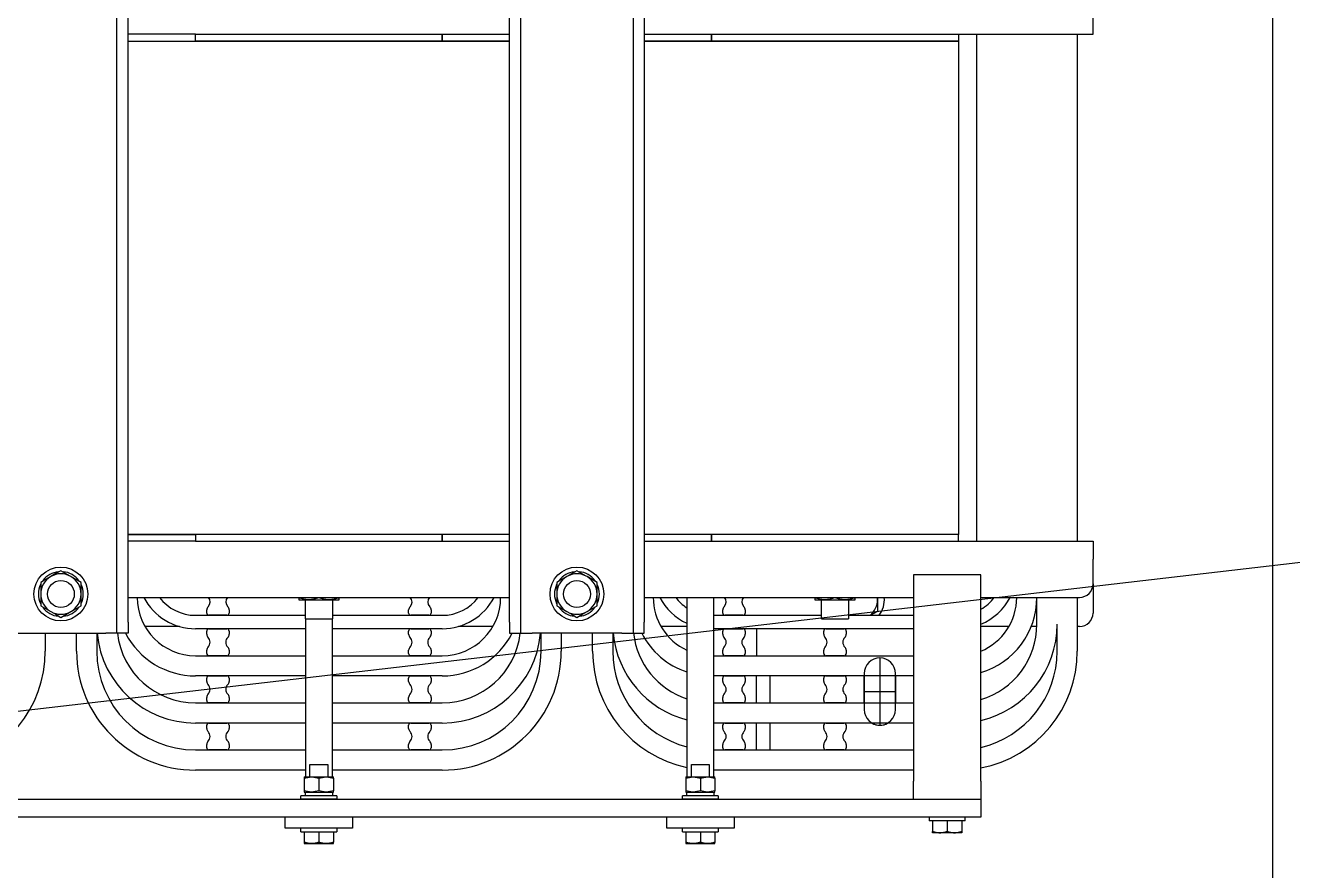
# Model space of a CAD drawing. Extents: x 61367 to 140945, y -1257 to 25588.
# Drawn here: x 79503 to 80068, y 9144 to 9521 of the extents above; entities that cross this region are included whole.
import ezdxf

# ---------------------------------------------------------------- set-up
doc = ezdxf.new("R2010")
doc.units = 0
doc.header["$MEASUREMENT"] = 0
doc.layers.get('0').update_dxf_attribs({"linetype": 'CONTINUOUS'})
doc.styles.add('仿宋', font='SimSun.ttf', dxfattribs={"width": 0.8})
doc.dimstyles.new('12倍', dxfattribs={"dimscale": 21, "dimtxt": 3.5, "dimasz": 2.5, "dimexe": 1.5, "dimexo": 0, "dimgap": 1, "dimtad": 1, "dimtoh": 1, "dimdsep": 46, "dimtxsty": '仿宋', "dimcen": 2.5, "dimdle": 5, "dimclrd": 4, "dimclre": 4, "dimclrt": 3, "dimadec": 0, "dimazin": 0, "dimtfac": 1, "dimtmove": 0, "dimatfit": 3, "dimfxl": 1, "dimtolj": 1, "dimarcsym": 0})

# ---------------------------------------------------------------- blocks, each defined once
blk = doc.blocks.new('fdsgfd')
at = {"color": 42}
for p, q in [((2475.46, 881.83), (2475.46, 1179.83)), ((2480.46, 881.83), (2480.46, 1179.83)), ((2650.46, 881.83), (2650.46, 1179.83)), ((2655.46, 881.83), (2655.46, 1179.83)), ((2705.46, 1179.83), (2705.46, 881.83)), ((2710.46, 1179.83), (2710.46, 881.83)), ((2910.46, 1143.83), (2910.46, 1151.83)), ((2510.46, 1143.83), (2480.46, 1143.83)), ((2510.46, 1140.83), (2510.46, 1143.83)), ((2510.46, 1143.83), (2620.46, 1143.83)), ((2510.46, 1140.83), (2510.46, 1143.83)), ((2620.46, 1143.83), (2650.46, 1143.83)), ((2620.46, 1140.83), (2620.46, 1143.83)), ((2620.46, 1143.83), (2620.46, 1140.83)), ((2710.46, 1143.83), (2740.46, 1143.83)), ((2740.46, 1143.83), (2740.46, 1140.83)), ((2740.46, 1143.83), (2850.46, 1143.83)), ((2740.46, 1140.83), (2740.46, 1143.83)), ((2850.46, 1143.83), (2910.46, 1143.83)), ((2850.46, 1143.83), (2850.46, 1140.83)), ((2858.46, 1143.83), (2858.46, 917.83)), ((2903.46, 1143.83), (2903.46, 917.83)), ((2480.46, 1140.83), (2510.46, 1140.83)), ((2480.46, 1140.83), (2510.46, 1140.83)), ((2620.46, 1140.83), (2510.46, 1140.83)), ((2510.46, 1140.83), (2620.46, 1140.83)), ((2650.46, 1140.83), (2620.46, 1140.83)), ((2620.46, 1140.83), (2650.46, 1140.83)), ((2740.46, 1140.83), (2710.46, 1140.83)), ((2710.46, 1140.83), (2740.46, 1140.83)), ((2850.46, 1140.83), (2740.46, 1140.83)), ((2740.46, 1140.83), (2850.46, 1140.83)), ((2850.46, 1140.83), (2850.46, 920.83)), ((2480.46, 920.83), (2510.46, 920.83)), ((2510.46, 920.83), (2480.46, 920.83)), ((2510.46, 920.83), (2510.46, 917.83)), ((2510.46, 920.83), (2510.46, 917.83)), ((2620.46, 920.83), (2510.46, 920.83)), ((2620.46, 920.83), (2510.46, 920.83)), ((2650.46, 920.83), (2620.46, 920.83)), ((2620.46, 920.83), (2620.46, 917.83)), ((2620.46, 917.83), (2620.46, 920.83)), ((2650.46, 920.83), (2620.46, 920.83)), ((2740.46, 920.83), (2710.46, 920.83)), ((2740.46, 920.83), (2710.46, 920.83)), ((2740.46, 917.83), (2740.46, 920.83)), ((2850.46, 920.83), (2740.46, 920.83)), ((2740.46, 920.83), (2740.46, 917.83)), ((2850.46, 920.83), (2740.46, 920.83)), ((2850.46, 917.83), (2850.46, 920.83)), ((2510.46, 917.83), (2480.46, 917.83)), ((2510.46, 917.83), (2620.46, 917.83)), ((2620.46, 917.83), (2650.46, 917.83)), ((2710.46, 917.83), (2740.46, 917.83)), ((2740.46, 917.83), (2850.46, 917.83)), ((2850.46, 917.83), (2910.46, 917.83)), ((2910.46, 917.83), (2910.46, 909.83)), ((2910.46, 898.83), (2910.46, 909.83)), ((2860.46, 902.83), (2830.46, 902.83)), ((2830.46, 902.83), (2830.46, 810.83)), ((2860.46, 810.83), (2860.46, 902.83)), ((2910.46, 898.83), (2910.46, 885.83)), ((2480.46, 892.83), (2650.46, 892.83)), ((2556.46, 892.58), (2556.46, 892.83)), ((2565.46, 892.58), (2565.46, 892.83)), ((2574.46, 892.58), (2574.46, 892.83)), ((2710.46, 892.83), (2830.46, 892.83)), ((2729.46, 892.83), (2729.46, 812.83)), ((2741.46, 812.83), (2741.46, 892.83)), ((2786.46, 892.58), (2786.46, 892.83)), ((2795.46, 892.58), (2795.46, 892.83)), ((2804.46, 892.58), (2804.46, 892.83)), ((2860.46, 892.83), (2904.46, 892.83)), ((2885.46, 880.83), (2885.46, 892.83)), ((2903.46, 892.83), (2903.46, 868.83)), ((2515.46, 885.83), (2515.46, 887.25)), ((2525.46, 887.25), (2525.46, 885.83)), ((2556.46, 891.78), (2560.96, 891.78)), ((2559.46, 883.29), (2559.46, 891.78)), ((2560.96, 891.78), (2569.96, 891.78)), ((2569.96, 891.78), (2574.46, 891.78)), ((2571.46, 891.78), (2571.46, 883.29)), ((2605.46, 885.83), (2605.46, 887.25)), ((2615.46, 887.25), (2615.46, 885.83)), ((2745.46, 885.83), (2745.46, 887.25)), ((2755.46, 887.25), (2755.46, 885.83)), ((2786.46, 891.78), (2790.96, 891.78)), ((2789.46, 883.29), (2789.46, 891.78)), ((2790.96, 891.78), (2799.96, 891.78)), ((2799.96, 891.78), (2804.46, 891.78)), ((2801.46, 891.78), (2801.46, 883.29)), ((2475.46, 876.83), (2475.46, 881.83)), ((2480.46, 881.83), (2480.46, 876.83)), ((2510.46, 884.83), (2524.46, 884.83)), ((2524.46, 884.83), (2516.46, 884.83)), ((2524.46, 884.83), (2559.46, 884.83)), ((2559.46, 883.29), (2559.46, 812.83)), ((2559.46, 883.29), (2571.46, 883.29)), ((2571.46, 884.83), (2614.46, 884.83)), ((2571.46, 812.83), (2571.46, 883.29)), ((2614.46, 884.83), (2606.46, 884.83)), ((2614.46, 884.83), (2620.46, 884.83)), ((2650.46, 881.83), (2650.46, 876.83)), ((2655.46, 876.83), (2655.46, 881.83)), ((2705.46, 881.83), (2705.46, 876.83)), ((2710.46, 876.83), (2710.46, 881.83)), ((2741.46, 884.83), (2754.46, 884.83)), ((2754.46, 884.83), (2746.46, 884.83)), ((2754.46, 884.83), (2789.46, 884.83)), ((2789.46, 883.29), (2801.46, 883.29)), ((2801.46, 884.83), (2830.46, 884.83)), ((2430.46, 876.83), (2470.46, 876.83)), ((2443.46, 876.83), (2443.46, 868.83)), ((2457.46, 868.83), (2457.46, 876.83)), ((2466.46, 876.83), (2466.46, 868.83)), ((2475.46, 876.83), (2470.46, 876.83)), ((2480.46, 876.83), (2475.46, 876.83)), ((2503.32, 879.83), (2487.95, 879.83)), ((2524.46, 878.83), (2510.46, 878.83)), ((2515.46, 876.4), (2515.46, 877.83)), ((2516.46, 878.83), (2524.46, 878.83)), ((2559.46, 878.83), (2524.46, 878.83)), ((2525.46, 877.83), (2525.46, 876.4)), ((2614.46, 878.83), (2571.46, 878.83)), ((2605.46, 876.4), (2605.46, 877.83)), ((2606.46, 878.83), (2614.46, 878.83)), ((2620.46, 878.83), (2614.46, 878.83)), ((2615.46, 877.83), (2615.46, 876.4)), ((2642.98, 879.83), (2627.61, 879.83)), ((2650.46, 876.83), (2655.46, 876.83)), ((2655.46, 876.83), (2660.46, 876.83)), ((2700.46, 876.83), (2660.46, 876.83)), ((2664.46, 868.83), (2664.46, 876.83)), ((2673.46, 876.83), (2673.46, 868.83)), ((2687.46, 868.83), (2687.46, 876.83)), ((2696.46, 876.83), (2696.46, 868.83)), ((2700.46, 876.83), (2705.46, 876.83)), ((2705.46, 876.83), (2710.46, 876.83)), ((2729.46, 879.83), (2717.95, 879.83)), ((2754.46, 878.83), (2741.46, 878.83)), ((2745.46, 876.4), (2745.46, 877.83)), ((2746.46, 878.83), (2754.46, 878.83)), ((2799.46, 878.83), (2754.46, 878.83)), ((2755.46, 877.83), (2755.46, 876.4)), ((2760.46, 878.83), (2760.46, 866.83)), ((2790.46, 876.4), (2790.46, 877.83)), ((2791.46, 878.83), (2799.46, 878.83)), ((2830.46, 878.83), (2799.46, 878.83)), ((2800.46, 877.83), (2800.46, 876.4)), ((2872.98, 879.83), (2860.46, 879.83)), ((2885.45, 879.83), (2882.96, 879.83)), ((2894.46, 879.83), (2894.45, 879.83)), ((2894.46, 868.83), (2894.46, 880.83)), ((2904.46, 879.83), (2903.46, 879.83)), ((2510.46, 866.83), (2524.46, 866.83)), ((2515.46, 867.83), (2515.46, 869.25)), ((2524.46, 866.83), (2516.46, 866.83)), ((2524.46, 866.83), (2559.46, 866.83)), ((2525.46, 869.25), (2525.46, 867.83)), ((2571.46, 866.83), (2614.46, 866.83)), ((2605.46, 867.83), (2605.46, 869.25)), ((2614.46, 866.83), (2606.46, 866.83)), ((2614.46, 866.83), (2620.46, 866.83)), ((2615.46, 869.25), (2615.46, 867.83)), ((2741.46, 866.83), (2754.46, 866.83)), ((2745.46, 867.83), (2745.46, 869.25)), ((2754.46, 866.83), (2746.46, 866.83)), ((2754.46, 866.83), (2799.46, 866.83)), ((2755.46, 869.25), (2755.46, 867.83)), ((2790.46, 867.83), (2790.46, 869.25)), ((2799.46, 866.83), (2791.46, 866.83)), ((2799.46, 866.83), (2830.46, 866.83)), ((2800.46, 869.25), (2800.46, 867.83)), ((2815.46, 865.83), (2815.46, 835.83)), ((2524.46, 857.83), (2510.46, 857.83)), ((2515.46, 855.4), (2515.46, 856.83)), ((2516.46, 857.83), (2524.46, 857.83)), ((2559.46, 857.83), (2524.46, 857.83)), ((2525.46, 856.83), (2525.46, 855.4)), ((2614.46, 857.83), (2571.46, 857.83)), ((2605.46, 855.4), (2605.46, 856.83)), ((2606.46, 857.83), (2614.46, 857.83)), ((2620.46, 857.83), (2614.46, 857.83)), ((2615.46, 856.83), (2615.46, 855.4)), ((2754.46, 857.83), (2741.46, 857.83)), ((2745.46, 855.4), (2745.46, 856.83)), ((2746.46, 857.83), (2754.46, 857.83)), ((2799.46, 857.83), (2754.46, 857.83)), ((2755.46, 856.83), (2755.46, 855.4)), ((2760.46, 845.83), (2760.46, 857.83)), ((2766.46, 857.83), (2766.46, 845.83)), ((2790.46, 855.4), (2790.46, 856.83)), ((2791.46, 857.83), (2799.46, 857.83)), ((2830.46, 857.83), (2799.46, 857.83)), ((2800.46, 856.83), (2800.46, 855.4)), ((2808.46, 845.83), (2808.46, 857.83)), ((2822.46, 857.83), (2822.46, 845.83)), ((2515.46, 846.83), (2515.46, 848.25)), ((2525.46, 848.25), (2525.46, 846.83)), ((2605.46, 846.83), (2605.46, 848.25)), ((2615.46, 848.25), (2615.46, 846.83)), ((2745.46, 846.83), (2745.46, 848.25)), ((2755.46, 848.25), (2755.46, 846.83)), ((2790.46, 846.83), (2790.46, 848.25)), ((2800.46, 848.25), (2800.46, 846.83)), ((2808.46, 850.83), (2822.46, 850.83)), ((2510.46, 845.83), (2524.46, 845.83)), ((2524.46, 845.83), (2516.46, 845.83)), ((2524.46, 845.83), (2559.46, 845.83)), ((2571.46, 845.83), (2614.46, 845.83)), ((2614.46, 845.83), (2606.46, 845.83)), ((2614.46, 845.83), (2620.46, 845.83)), ((2741.46, 845.83), (2754.46, 845.83)), ((2754.46, 845.83), (2746.46, 845.83)), ((2754.46, 845.83), (2799.46, 845.83)), ((2799.46, 845.83), (2791.46, 845.83)), ((2799.46, 845.83), (2830.46, 845.83)), ((2524.46, 836.83), (2510.46, 836.83)), ((2516.46, 836.83), (2524.46, 836.83)), ((2559.46, 836.83), (2524.46, 836.83)), ((2614.46, 836.83), (2571.46, 836.83)), ((2606.46, 836.83), (2614.46, 836.83)), ((2620.46, 836.83), (2614.46, 836.83)), ((2754.46, 836.83), (2741.46, 836.83)), ((2746.46, 836.83), (2754.46, 836.83)), ((2799.46, 836.83), (2754.46, 836.83)), ((2760.46, 824.83), (2760.46, 836.83)), ((2766.46, 836.83), (2766.46, 824.83)), ((2791.46, 836.83), (2799.46, 836.83)), ((2830.46, 836.83), (2799.46, 836.83)), ((2515.46, 834.4), (2515.46, 835.83)), ((2525.46, 835.83), (2525.46, 834.4)), ((2605.46, 834.4), (2605.46, 835.83)), ((2615.46, 835.83), (2615.46, 834.4)), ((2745.46, 834.4), (2745.46, 835.83)), ((2755.46, 835.83), (2755.46, 834.4)), ((2790.46, 834.4), (2790.46, 835.83)), ((2800.46, 835.83), (2800.46, 834.4)), ((2510.46, 824.83), (2524.46, 824.83)), ((2515.46, 825.83), (2515.46, 827.25)), ((2524.46, 824.83), (2516.46, 824.83)), ((2524.46, 824.83), (2559.46, 824.83)), ((2525.46, 827.25), (2525.46, 825.83)), ((2571.46, 824.83), (2614.46, 824.83)), ((2605.46, 825.83), (2605.46, 827.25)), ((2614.46, 824.83), (2606.46, 824.83)), ((2614.46, 824.83), (2620.46, 824.83)), ((2615.46, 827.25), (2615.46, 825.83)), ((2741.46, 824.83), (2754.46, 824.83)), ((2745.46, 825.83), (2745.46, 827.25)), ((2754.46, 824.83), (2746.46, 824.83)), ((2754.46, 824.83), (2799.46, 824.83)), ((2755.46, 827.25), (2755.46, 825.83)), ((2790.46, 825.83), (2790.46, 827.25)), ((2799.46, 824.83), (2791.46, 824.83)), ((2799.46, 824.83), (2830.46, 824.83)), ((2800.46, 827.25), (2800.46, 825.83)), ((2559.46, 815.83), (2510.46, 815.83)), ((2561.47, 812.83), (2561.47, 818.36)), ((2561.47, 818.36), (2569.46, 818.36)), ((2569.46, 818.36), (2569.46, 812.83)), ((2620.46, 815.83), (2571.46, 815.83)), ((2731.47, 812.83), (2731.47, 818.36)), ((2731.47, 818.36), (2739.46, 818.36)), ((2739.46, 818.36), (2739.46, 812.83)), ((2830.46, 815.83), (2741.46, 815.83)), ((2558.96, 812.83), (2562.21, 812.83)), ((2558.96, 812.25), (2558.96, 806.61)), ((2562.21, 812.83), (2568.71, 812.83)), ((2565.46, 812.25), (2565.46, 806.61)), ((2568.71, 812.83), (2571.96, 812.83)), ((2571.96, 812.25), (2571.96, 806.61)), ((2728.96, 812.83), (2732.21, 812.83)), ((2728.96, 812.25), (2728.96, 806.61)), ((2732.21, 812.83), (2738.71, 812.83)), ((2735.46, 812.25), (2735.46, 806.61)), ((2738.71, 812.83), (2741.96, 812.83)), ((2741.96, 812.25), (2741.96, 806.61)), ((2830.46, 802.83), (2830.46, 810.83)), ((2860.46, 810.83), (2860.46, 802.83)), ((2270.46, 802.83), (2860.46, 802.83)), ((2557.46, 802.83), (2557.46, 804.43)), ((2573.46, 804.43), (2557.46, 804.43)), ((2573.46, 802.83), (2557.46, 802.83)), ((2558.96, 806.03), (2562.21, 806.03)), ((2559.46, 804.43), (2559.46, 806.03)), ((2559.46, 802.83), (2559.46, 802.83)), ((2561.46, 802.83), (2561.46, 802.83)), ((2562.21, 806.03), (2568.71, 806.03)), ((2568.71, 806.03), (2571.96, 806.03)), ((2569.46, 802.83), (2569.46, 802.83)), ((2571.46, 806.03), (2571.46, 804.43)), ((2571.46, 802.83), (2571.46, 802.83)), ((2573.46, 804.43), (2573.46, 802.83)), ((2727.46, 802.83), (2727.46, 804.43)), ((2743.46, 804.43), (2727.46, 804.43)), ((2743.46, 802.83), (2727.46, 802.83)), ((2728.96, 806.03), (2732.21, 806.03)), ((2729.46, 804.43), (2729.46, 806.03)), ((2729.46, 802.83), (2729.46, 802.83)), ((2731.46, 802.83), (2731.46, 802.83)), ((2732.21, 806.03), (2738.71, 806.03)), ((2738.71, 806.03), (2741.96, 806.03)), ((2739.46, 802.83), (2739.46, 802.83)), ((2741.46, 806.03), (2741.46, 804.43)), ((2741.46, 802.83), (2741.46, 802.83)), ((2743.46, 804.43), (2743.46, 802.83)), ((2860.46, 802.83), (2860.46, 794.83)), ((2550.46, 794.83), (2410.46, 794.83)), ((2550.46, 794.96), (2580.46, 794.96)), ((2550.46, 789.96), (2550.46, 794.96)), ((2580.46, 794.96), (2580.46, 789.96)), ((2720.46, 794.83), (2580.46, 794.83)), ((2720.46, 794.96), (2750.46, 794.96)), ((2720.46, 789.96), (2720.46, 794.96)), ((2750.46, 794.96), (2750.46, 789.96)), ((2860.46, 794.83), (2750.46, 794.83)), ((2837.46, 794.83), (2837.46, 793.23)), ((2853.46, 793.23), (2837.46, 793.23)), ((2838.96, 793.23), (2838.96, 788.51)), ((2845.46, 793.23), (2845.46, 788.51)), ((2851.96, 793.23), (2851.96, 788.51)), ((2853.46, 793.23), (2853.46, 794.83)), ((2580.46, 789.96), (2550.46, 789.96)), ((2557.46, 788.36), (2557.46, 789.96)), ((2557.46, 788.36), (2573.46, 788.36)), ((2558.96, 788.36), (2558.96, 783.64)), ((2565.46, 788.36), (2565.46, 783.64)), ((2571.96, 788.36), (2571.96, 783.64)), ((2573.46, 789.96), (2573.46, 788.36)), ((2750.46, 789.96), (2720.46, 789.96)), ((2727.46, 788.36), (2727.46, 789.96)), ((2727.46, 788.36), (2743.46, 788.36)), ((2728.96, 788.36), (2728.96, 783.64)), ((2735.46, 788.36), (2735.46, 783.64)), ((2741.96, 788.36), (2741.96, 783.64)), ((2743.46, 789.96), (2743.46, 788.36)), ((2842.21, 787.93), (2838.96, 787.93)), ((2848.71, 787.93), (2842.21, 787.93)), ((2851.96, 787.93), (2848.71, 787.93)), ((2558.96, 783.06), (2562.21, 783.06)), ((2562.21, 783.06), (2568.71, 783.06)), ((2568.71, 783.06), (2571.96, 783.06)), ((2728.96, 783.06), (2732.21, 783.06)), ((2732.21, 783.06), (2738.71, 783.06)), ((2738.71, 783.06), (2741.96, 783.06))]:
    blk.add_line(p, q, dxfattribs=at)
for points in [[(2450.46, 904.72), (2448.26, 903.44), (2445.96, 902.12)], [(2454.96, 902.12), (2454.64, 902.3), (2452.55, 903.51), (2450.46, 904.72)], [(2680.46, 904.72), (2678.26, 903.44), (2675.96, 902.12)], [(2684.96, 902.12), (2684.64, 902.3), (2682.55, 903.51), (2680.46, 904.72)], [(2445.96, 902.12), (2445.64, 901.93), (2443.55, 900.73), (2441.46, 899.52)], [(2441.46, 899.52), (2441.46, 896.98), (2441.46, 894.33)], [(2459.46, 899.52), (2457.26, 900.79), (2454.96, 902.12)], [(2459.46, 894.33), (2459.46, 894.42), (2459.46, 896.97), (2459.46, 899.52)], [(2675.96, 902.12), (2675.64, 901.93), (2673.55, 900.73), (2671.46, 899.52)], [(2671.46, 899.52), (2671.46, 896.98), (2671.46, 894.33)], [(2689.46, 899.52), (2687.26, 900.79), (2684.96, 902.12)], [(2689.46, 894.33), (2689.46, 894.42), (2689.46, 896.97), (2689.46, 899.52)], [(2441.46, 894.33), (2441.46, 894.23), (2441.46, 891.68), (2441.46, 889.13)], [(2459.46, 889.13), (2459.46, 891.67), (2459.46, 894.33)], [(2560.96, 891.78), (2560.64, 891.78), (2558.55, 892.02), (2556.46, 892.58)], [(2556.46, 892.58), (2556.46, 892), (2556.46, 891.78)], [(2565.46, 892.58), (2563.26, 892), (2560.96, 891.78)], [(2569.96, 891.78), (2569.64, 891.78), (2567.55, 892.02), (2565.46, 892.58)], [(2574.46, 892.58), (2572.26, 892), (2569.96, 891.78)], [(2574.46, 891.78), (2574.46, 891.78), (2574.46, 892), (2574.46, 892.58)], [(2671.46, 894.33), (2671.46, 894.23), (2671.46, 891.68), (2671.46, 889.13)], [(2689.46, 889.13), (2689.46, 891.67), (2689.46, 894.33)], [(2790.96, 891.78), (2790.64, 891.78), (2788.55, 892.02), (2786.46, 892.58)], [(2786.46, 892.58), (2786.46, 892), (2786.46, 891.78)], [(2795.46, 892.58), (2793.26, 892), (2790.96, 891.78)], [(2799.96, 891.78), (2799.64, 891.78), (2797.55, 892.02), (2795.46, 892.58)], [(2804.46, 892.58), (2802.26, 892), (2799.96, 891.78)], [(2804.46, 891.78), (2804.46, 891.78), (2804.46, 892), (2804.46, 892.58)], [(2441.46, 889.13), (2443.67, 887.86), (2445.96, 886.53)], [(2454.96, 886.53), (2455.28, 886.72), (2457.38, 887.92), (2459.46, 889.13)], [(2671.46, 889.13), (2673.67, 887.86), (2675.96, 886.53)], [(2684.96, 886.53), (2685.28, 886.72), (2687.38, 887.92), (2689.46, 889.13)], [(2445.96, 886.53), (2446.28, 886.35), (2448.38, 885.14), (2450.46, 883.93)], [(2450.46, 883.93), (2452.67, 885.21), (2454.96, 886.53)], [(2675.96, 886.53), (2676.28, 886.35), (2678.38, 885.14), (2680.46, 883.93)], [(2680.46, 883.93), (2682.67, 885.21), (2684.96, 886.53)], [(2558.96, 812.25), (2562.21, 812.83)], [(2558.96, 812.83), (2558.96, 812.83), (2558.96, 812.25)], [(2562.21, 812.83), (2562.44, 812.83), (2565.46, 812.25)], [(2565.46, 812.25), (2568.71, 812.83)], [(2568.71, 812.83), (2568.94, 812.83), (2571.96, 812.25)], [(2571.96, 812.25), (2571.96, 812.83)], [(2728.96, 812.25), (2732.21, 812.83)], [(2728.96, 812.83), (2728.96, 812.83), (2728.96, 812.25)], [(2732.21, 812.83), (2732.44, 812.83), (2735.46, 812.25)], [(2735.46, 812.25), (2738.71, 812.83)], [(2738.71, 812.83), (2738.94, 812.83), (2741.96, 812.25)], [(2741.96, 812.25), (2741.96, 812.83)], [(2562.21, 806.03), (2561.98, 806.04), (2558.96, 806.61)], [(2558.96, 806.61), (2558.96, 806.03)], [(2565.46, 806.61), (2562.21, 806.03)], [(2568.71, 806.03), (2568.48, 806.04), (2565.46, 806.61)], [(2571.96, 806.61), (2568.71, 806.03)], [(2571.96, 806.03), (2571.96, 806.03), (2571.96, 806.61)], [(2732.21, 806.03), (2731.98, 806.04), (2728.96, 806.61)], [(2728.96, 806.61), (2728.96, 806.03)], [(2735.46, 806.61), (2732.21, 806.03)], [(2738.71, 806.03), (2738.48, 806.04), (2735.46, 806.61)], [(2741.96, 806.61), (2738.71, 806.03)], [(2741.96, 806.03), (2741.96, 806.03), (2741.96, 806.61)]]:
    blk.add_lwpolyline(points, dxfattribs=at)
blk.add_lwpolyline([(2822.46, 842.83), (2822.46, 858.83, 1), (2808.46, 858.83), (2808.46, 842.83, 1)], format="xyb", close=True, dxfattribs=at)
for centre, radius in [((2450.46, 894.33), 12), ((2680.46, 894.33), 12), ((2450.46, 894.33), 6), ((2680.46, 894.33), 6)]:
    blk.add_circle(centre, radius, dxfattribs=at)
for centre, radius, start, end in [((2450.46, 894.33), 10, 96.3102, 143.5086), ((2450.46, 894.33), 10, 36.2833, 84.1643), ((2680.46, 894.33), 10, 96.3102, 143.5086), ((2680.46, 894.33), 10, 36.2833, 84.1643), ((2450.46, 894.33), 10, 154.8524, 204.8465), ((2450.46, 894.33), 9, 120, 180), ((2450.46, 894.33), 9, 60, 120), ((2450.46, 894.33), 9, 0, 60), ((2450.46, 894.33), 10, 0, 24.7026), ((2680.46, 894.33), 10, 154.8524, 204.8465), ((2680.46, 894.33), 9, 120, 180), ((2680.46, 894.33), 9, 60, 120), ((2680.46, 894.33), 9, 0, 60), ((2680.46, 894.33), 10, 0, 24.7026), ((2904.46, 898.83), 6, 270, 0), ((2450.46, 894.33), 9, 180, 240), ((2450.46, 894.33), 9, 300, 0), ((2450.46, 894.33), 10, 335.005, 0), ((2510.46, 892.83), 26, 180, 270), ((2510.46, 904.83), 26, 207.4864, 270), ((2510.46, 904.83), 20, 216.8699, 270), ((2513.96, 890.83), 3, 314.4271, 41.8108), ((2526.96, 890.83), 3, 138.1899, 225.573), ((2603.96, 890.83), 3, 314.4271, 41.8108), ((2616.96, 890.83), 3, 138.1899, 225.573), ((2620.46, 892.83), 26, 270, 0), ((2620.46, 904.83), 26, 270, 332.5136), ((2620.46, 904.83), 20, 270, 323.1301), ((2680.46, 894.33), 9, 180, 240), ((2680.46, 894.33), 9, 300, 0), ((2680.46, 894.33), 10, 335.005, 0), ((2740.46, 892.83), 26, 180, 244.971), ((2740.46, 904.83), 26, 207.4864, 244.971), ((2740.46, 904.83), 20, 216.8699, 236.633), ((2743.96, 890.83), 3, 314.4271, 41.8108), ((2756.96, 890.83), 3, 138.1899, 225.573), ((2805.46, 891.83), 9, 0, 6.3794), ((2805.46, 891.83), 12, 324.3147, 4.7802), ((2850.46, 904.83), 26, 292.6199, 332.5136), ((2850.46, 892.83), 26, 292.6199, 0), ((2850.46, 904.83), 20, 300, 323.1301), ((2850.46, 892.83), 35, 286.6015, 0), ((2450.46, 894.33), 10, 216.3628, 263.975), ((2450.46, 894.33), 10, 276.1821, 323.5676), ((2517.46, 887.25), 2, 134.4258, 180.0005), ((2523.46, 887.25), 2, 0, 45.5729), ((2607.46, 887.25), 2, 134.4258, 180.0005), ((2613.46, 887.25), 2, 0, 45.5729), ((2680.46, 894.33), 10, 216.3628, 263.975), ((2680.46, 894.33), 10, 276.1821, 323.5676), ((2747.46, 887.25), 2, 134.4258, 180.0005), ((2753.46, 887.25), 2, 0, 45.5729), ((2805.46, 891.83), 9, 308.9424, 0), ((2450.46, 894.33), 9, 240, 300), ((2516.46, 885.83), 1, 180, 269.591), ((2524.46, 885.83), 1, 270, 0), ((2606.46, 885.83), 1, 180, 269.591), ((2614.46, 885.83), 1, 270, 0), ((2680.46, 894.33), 9, 240, 300), ((2746.46, 885.83), 1, 180, 269.591), ((2754.46, 885.83), 1, 270, 0), ((2904.46, 885.83), 6, 270, 0), ((2510.46, 880.83), 44, 185.2159, 270), ((2510.46, 880.83), 35, 186.5624, 270), ((2510.46, 892.83), 35, 207.2029, 270), ((2516.46, 877.83), 1, 90.0025, 179.999), ((2517.46, 876.4), 2, 179.9995, 225.5742), ((2524.46, 877.83), 1, 0, 90), ((2523.46, 876.4), 2, 314.4283, 359.9995), ((2606.46, 877.83), 1, 90.0025, 179.999), ((2607.46, 876.4), 2, 179.9995, 225.5742), ((2614.46, 877.83), 1, 0, 90), ((2613.46, 876.4), 2, 314.4283, 359.9995), ((2620.46, 880.83), 35, 270, 353.4376), ((2620.46, 880.83), 44, 270, 354.7841), ((2620.46, 892.83), 35, 270, 332.7971), ((2740.46, 880.83), 44, 185.2159, 255.5225), ((2740.46, 880.83), 35, 186.5624, 251.6823), ((2740.46, 892.83), 35, 207.2029, 251.6823), ((2746.46, 877.83), 1, 90.0025, 179.999), ((2747.46, 876.4), 2, 179.9995, 225.5742), ((2754.46, 877.83), 1, 0, 90), ((2753.46, 876.4), 2, 314.4283, 359.9995), ((2791.46, 877.83), 1, 90.0025, 179.999), ((2792.46, 876.4), 2, 179.9995, 225.5742), ((2799.46, 877.83), 1, 0, 90), ((2798.46, 876.4), 2, 314.4283, 359.9995), ((2850.46, 880.83), 44, 283.1366, 0), ((2850.46, 880.83), 35, 286.6015, 0), ((2517.46, 869.25), 2, 134.4258, 180.0005), ((2513.96, 872.83), 3, 314.4271, 45.5729), ((2526.96, 872.83), 3, 134.4268, 225.573), ((2523.46, 869.25), 2, 0, 45.5729), ((2607.46, 869.25), 2, 134.4258, 180.0005), ((2603.96, 872.83), 3, 314.4271, 45.5729), ((2616.96, 872.83), 3, 134.4268, 225.573), ((2613.46, 869.25), 2, 0, 45.5729), ((2747.46, 869.25), 2, 134.4258, 180.0005), ((2743.96, 872.83), 3, 314.4271, 45.5729), ((2756.96, 872.83), 3, 134.4268, 225.573), ((2753.46, 869.25), 2, 0, 45.5729), ((2792.46, 869.25), 2, 134.4258, 180.0005), ((2788.96, 872.83), 3, 314.4271, 45.5729), ((2801.96, 872.83), 3, 134.4268, 225.573), ((2798.46, 869.25), 2, 0, 45.5729), ((2390.46, 868.83), 53, 281.9786, 0), ((2510.46, 868.83), 53, 180, 270), ((2510.46, 868.83), 44, 180, 270), ((2516.46, 867.83), 1, 180, 269.591), ((2524.46, 867.83), 1, 270, 0), ((2606.46, 867.83), 1, 180, 269.591), ((2614.46, 867.83), 1, 270, 0), ((2620.46, 868.83), 53, 270, 0), ((2620.46, 868.83), 44, 270, 0), ((2740.46, 868.83), 53, 180, 258.0214), ((2740.46, 868.83), 44, 180, 255.5225), ((2746.46, 867.83), 1, 180, 269.591), ((2754.46, 867.83), 1, 270, 0), ((2791.46, 867.83), 1, 180, 269.591), ((2799.46, 867.83), 1, 270, 0), ((2850.46, 868.83), 44, 283.1366, 0), ((2850.46, 868.83), 53, 280.8757, 0), ((2516.46, 856.83), 1, 90.0025, 179.999), ((2517.46, 855.4), 2, 179.9995, 225.5742), ((2513.96, 851.83), 3, 314.4271, 45.5729), ((2526.96, 851.83), 3, 134.4268, 225.573), ((2524.46, 856.83), 1, 0, 90), ((2523.46, 855.4), 2, 314.4283, 359.9995), ((2606.46, 856.83), 1, 90.0025, 179.999), ((2607.46, 855.4), 2, 179.9995, 225.5742), ((2603.96, 851.83), 3, 314.4271, 45.5729), ((2616.96, 851.83), 3, 134.4268, 225.573), ((2614.46, 856.83), 1, 0, 90), ((2613.46, 855.4), 2, 314.4283, 359.9995), ((2746.46, 856.83), 1, 90.0025, 179.999), ((2747.46, 855.4), 2, 179.9995, 225.5742), ((2743.96, 851.83), 3, 314.4271, 45.5729), ((2756.96, 851.83), 3, 134.4268, 225.573), ((2754.46, 856.83), 1, 0, 90), ((2753.46, 855.4), 2, 314.4283, 359.9995), ((2791.46, 856.83), 1, 90.0025, 179.999), ((2792.46, 855.4), 2, 179.9995, 225.5742), ((2788.96, 851.83), 3, 314.4271, 45.5729), ((2801.96, 851.83), 3, 134.4268, 225.573), ((2799.46, 856.83), 1, 0, 90), ((2798.46, 855.4), 2, 314.4283, 359.9995), ((2517.46, 848.25), 2, 134.4258, 180.0005), ((2523.46, 848.25), 2, 0, 45.5729), ((2607.46, 848.25), 2, 134.4258, 180.0005), ((2613.46, 848.25), 2, 0, 45.5729), ((2747.46, 848.25), 2, 134.4258, 180.0005), ((2753.46, 848.25), 2, 0, 45.5729), ((2792.46, 848.25), 2, 134.4258, 180.0005), ((2798.46, 848.25), 2, 0, 45.5729), ((2516.46, 846.83), 1, 180, 269.591), ((2524.46, 846.83), 1, 270, 0), ((2606.46, 846.83), 1, 180, 269.591), ((2614.46, 846.83), 1, 270, 0), ((2746.46, 846.83), 1, 180, 269.591), ((2754.46, 846.83), 1, 270, 0), ((2791.46, 846.83), 1, 180, 269.591), ((2799.46, 846.83), 1, 270, 0), ((2516.46, 835.83), 1, 90.0025, 179.999), ((2524.46, 835.83), 1, 0, 90), ((2606.46, 835.83), 1, 90.0025, 179.999), ((2614.46, 835.83), 1, 0, 90), ((2746.46, 835.83), 1, 90.0025, 179.999), ((2754.46, 835.83), 1, 0, 90), ((2791.46, 835.83), 1, 90.0025, 179.999), ((2799.46, 835.83), 1, 0, 90), ((2815.46, 842.83), 7, 238.9973, 301.0027), ((2517.46, 834.4), 2, 179.9995, 225.5742), ((2513.96, 830.83), 3, 314.4271, 45.5729), ((2526.96, 830.83), 3, 134.4268, 225.573), ((2523.46, 834.4), 2, 314.4283, 359.9995), ((2607.46, 834.4), 2, 179.9995, 225.5742), ((2603.96, 830.83), 3, 314.4271, 45.5729), ((2616.96, 830.83), 3, 134.4268, 225.573), ((2613.46, 834.4), 2, 314.4283, 359.9995), ((2747.46, 834.4), 2, 179.9995, 225.5742), ((2743.96, 830.83), 3, 314.4271, 45.5729), ((2756.96, 830.83), 3, 134.4268, 225.573), ((2753.46, 834.4), 2, 314.4283, 359.9995), ((2792.46, 834.4), 2, 179.9995, 225.5742), ((2788.96, 830.83), 3, 314.4271, 45.5729), ((2801.96, 830.83), 3, 134.4268, 225.573), ((2798.46, 834.4), 2, 314.4283, 359.9995), ((2517.46, 827.25), 2, 134.4258, 180.0005), ((2516.46, 825.83), 1, 180, 269.591), ((2524.46, 825.83), 1, 270, 0), ((2523.46, 827.25), 2, 0, 45.5729), ((2607.46, 827.25), 2, 134.4258, 180.0005), ((2606.46, 825.83), 1, 180, 269.591), ((2614.46, 825.83), 1, 270, 0), ((2613.46, 827.25), 2, 0, 45.5729), ((2747.46, 827.25), 2, 134.4258, 180.0005), ((2746.46, 825.83), 1, 180, 269.591), ((2754.46, 825.83), 1, 270, 0), ((2753.46, 827.25), 2, 0, 45.5729), ((2792.46, 827.25), 2, 134.4258, 180.0005), ((2791.46, 825.83), 1, 180, 269.591), ((2799.46, 825.83), 1, 270, 0), ((2798.46, 827.25), 2, 0, 45.5729)]:
    blk.add_arc(centre, radius, start, end, dxfattribs=at)
for points in [[(2814.46, 892.82), (2814.46, 892.32), (2814.46, 891.83)], [(2814.46, 891.83), (2814.46, 889.41), (2814.46, 886.63)], [(2814.46, 886.63), (2812.8, 885.67), (2811.34, 884.82)], [(2838.96, 788.51), (2840.71, 787.93), (2842.21, 787.93)], [(2838.96, 787.93), (2838.96, 787.93), (2838.96, 788.51)], [(2842.21, 787.93), (2843.72, 787.93), (2845.46, 788.51)], [(2845.46, 788.51), (2847.21, 787.93), (2848.71, 787.93)], [(2848.71, 787.93), (2850.22, 787.93), (2851.96, 788.51)], [(2851.96, 788.51), (2851.96, 787.93), (2851.96, 787.93)], [(2562.21, 783.06), (2560.71, 783.06), (2558.96, 783.64)], [(2558.96, 783.64), (2558.96, 783.06), (2558.96, 783.06)], [(2565.46, 783.64), (2563.72, 783.06), (2562.21, 783.06)], [(2568.71, 783.06), (2567.21, 783.06), (2565.46, 783.64)], [(2571.96, 783.64), (2570.22, 783.06), (2568.71, 783.06)], [(2571.96, 783.06), (2571.96, 783.06), (2571.96, 783.64)], [(2732.21, 783.06), (2730.71, 783.06), (2728.96, 783.64)], [(2728.96, 783.64), (2728.96, 783.06), (2728.96, 783.06)], [(2735.46, 783.64), (2733.72, 783.06), (2732.21, 783.06)], [(2738.71, 783.06), (2737.21, 783.06), (2735.46, 783.64)], [(2741.96, 783.64), (2740.22, 783.06), (2738.71, 783.06)], [(2741.96, 783.06), (2741.96, 783.06), (2741.96, 783.64)]]:
    blk.add_open_spline(points, degree=2, dxfattribs=at)

msp = doc.modelspace()

# ---------------------------------------------------------------- linework, layer by layer
msp.add_lwpolyline([(79209.171, 9814.072), (80059.171, 9814.072), (80059.171, 9014.072), (79209.171, 9014.072)], close=True)

# ---------------------------------------------------------------- block references
at = {"color": 0}
msp.add_blockref('fdsgfd', (77068.707, 8373.247), dxfattribs=at)

# ---------------------------------------------------------------- leaders
at = {"lineweight": -3}
msp.add_leader([(79059.171, 9164.072), (80876.673, 9375.481), (81994.806, 9375.481)], dimstyle='12倍', override={"dimtad": 0}, dxfattribs=at)

doc.saveas('drawing.dxf')
